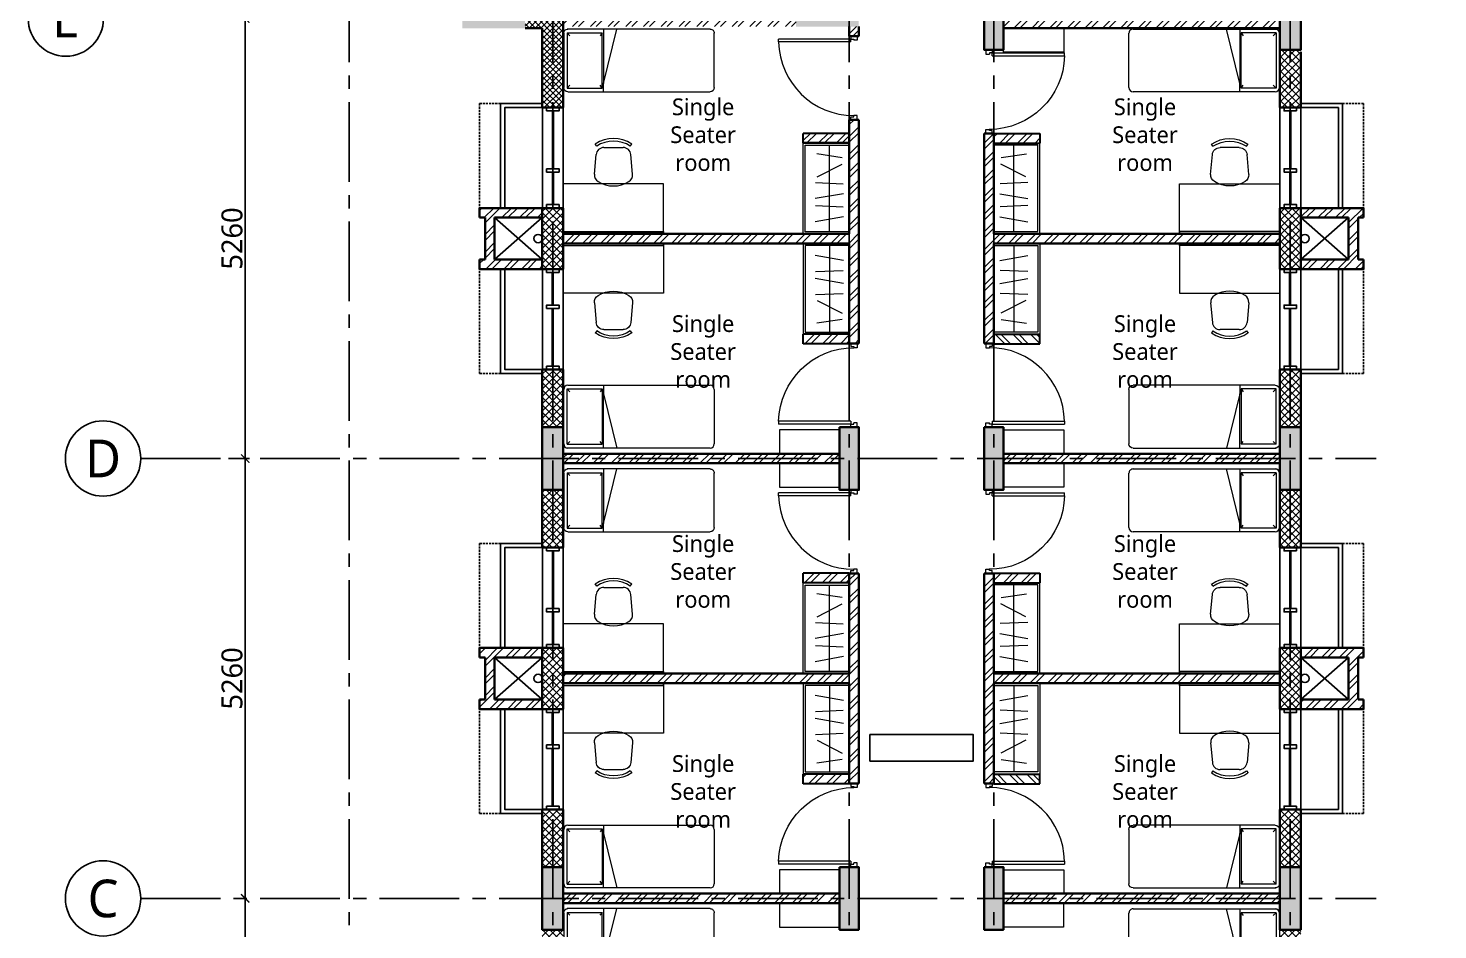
# Model space of a CAD drawing. Header units: millimetres. Extents: x -1107453 to -240403, y -265431 to 143409.
# Drawn here: x -302200 to -285343, y 30795 to 41575 of the extents above; entities that cross this region are included whole.
import ezdxf
from ezdxf.enums import TextEntityAlignment as Align

# ---------------------------------------------------------------- set-up
doc = ezdxf.new("R2010")
doc.units = ezdxf.units.MM
doc.header["$MEASUREMENT"] = 0
doc.linetypes.add('CENTER2', pattern=[28.575, 19.05, -3.175, 3.175, -3.175])
doc.linetypes.add('HIDDEN', pattern=[0.375, 0.25, -0.125])
for name, color, linetype in [('A-Anno-Dims', 7, 'Continuous'), ('A-Anno-Grid Lines', 154, 'Continuous'), ('A-Wall Patt', 8, 'Continuous'), ('A-Window', 4, 'Continuous'), ('Anno_Labels', 7, 'Continuous'), ('S-Conc Patt', 9, 'Continuous')]:
    doc.layers.add(name, color=color, linetype=linetype)
for name, color, linetype, lineweight in [('A-Detail Lines', 8, 'Continuous', 25), ('A-Door', 4, 'Continuous', 9), ('A-Wall Sec', 1, 'Continuous', 30), ('column hatch', 12, 'Continuous', 5), ('S-Concrete', 40, 'Continuous', 30), ('S-Reflected Beam', 60, 'Continuous', 25), ('text', 7, 'Continuous', 9), ('Wall HATCH', 8, 'Continuous', 15)]:
    doc.layers.add(name, color=color, linetype=linetype, lineweight=lineweight)
doc.layers.add('frntr', color=32, linetype='Continuous', lineweight=15, true_color=0xbd5e00)
doc.layers.add('I-Furniture', color=7, linetype='Continuous', lineweight=15, true_color=0xc76300)
doc.layers.get('S-Reflected Beam').off()
doc.styles.get("Standard").update_dxf_attribs({"font": 'trebuc.ttf'})
doc.dimstyles.new('IIITD_WD_L @ 100', dxfattribs={"dimscale": 100, "dimtxt": 2.5, "dimasz": 1, "dimexe": 0.5, "dimexo": 0.25, "dimgap": 0.3, "dimtad": 1, "dimdec": 0, "dimrnd": 1, "dimzin": 0, "dimdsep": 46, "dimtxsty": 'Standard', "dimblk": 'ARCHTICK', "dimcen": 0.2, "dimdle": 1, "dimclrd": 8, "dimclre": 8, "dimadec": 0, "dimazin": 0, "dimtfac": 1, "dimtdec": 0, "dimtofl": 0, "dimtmove": 0, "dimatfit": 0, "dimfxl": 2, "dimfxlon": 1, "dimtolj": 1, "dimtzin": 0, "dimlwd": -1, "dimlwe": -1, "dimarcsym": 0})
pattern_1 = [(45, (-807589.64, 155953.76), (-106.066017, 106.066017), []), (45, (-807518.93, 155953.76), (-106.066017, 106.066017), [])]

# ---------------------------------------------------------------- blocks, each defined once
blk = doc.blocks.new('Cols Hostel')
at = {"layer": 'S-Conc Patt'}
h = blk.add_hatch(color=256, dxfattribs=at)
h.paths.add_polyline_path([(626562, 5668), (626812, 5668), (626812, 5218), (626562, 5218)])
h.paths.add_polyline_path([(626262, 5668), (626512, 5668), (626512, 5218), (626262, 5218)])
h.paths.add_polyline_path([(610501, 6261), (610751, 6261), (610751, 5811), (610501, 5811)])
h.paths.add_polyline_path([(633755, -13559), (633802, -13804), (633351, -13892), (633303, -13647)])
h.paths.add_polyline_path([(608436, -13975), (608436, -14225), (607987, -14225), (607987, -13975)])
h.paths.add_polyline_path([(639101, 2747), (639347, 2795), (639490, 2059), (639245, 2011)])
h.paths.add_polyline_path([(640105, -2416), (640351, -2368), (640494, -3105), (640248, -3152)])
h.paths.add_polyline_path([(631447, -4099), (631693, -4051), (631836, -4788), (631590, -4835)])
h.paths.add_polyline_path([(630444, 1064), (630689, 1112), (630832, 376), (630587, 328)])
h.paths.add_polyline_path([(608186, 6255), (608436, 6255), (608436, 5505), (608186, 5505)])
h.paths.add_polyline_path([(608186, 995), (608436, 995), (608436, 245), (608186, 245)])
h.paths.add_polyline_path([(608186, -4265), (608436, -4265), (608436, -5015), (608186, -5015)])
h.paths.add_polyline_path([(599366, -4265), (599616, -4265), (599616, -5015), (599366, -5015)])
h.paths.add_polyline_path([(599366, 995), (599616, 995), (599616, 245), (599366, 245)])
h.paths.add_polyline_path([(626561, 11103), (626811, 11103), (626811, 10353), (626561, 10353)])
h.paths.add_polyline_path([(626561, 17051), (626811, 17051), (626811, 16301), (626561, 16301)])
h.paths.add_polyline_path([(626561, 13871), (626811, 13871), (626811, 13121), (626561, 13121)])
h.paths.add_polyline_path([(610451, 11170), (610201, 11170), (610201, 10420), (610451, 10420)])
h.paths.add_polyline_path([(610451, 16301), (610201, 16301), (610201, 17051), (610451, 17051)])
h.paths.add_polyline_path([(610451, 13121), (610201, 13121), (610201, 13871), (610451, 13871)])
h.paths.add_polyline_path([(598411, 9225), (598661, 9225), (598661, 8475), (598411, 8475)])
h.paths.add_polyline_path([(603651, 16801), (603651, 17051), (602901, 17051), (602901, 16801)])
h.paths.add_polyline_path([(602901, 14630), (603151, 14630), (603151, 13880), (602901, 13880)])
h.paths.add_polyline_path([(596931, 9225), (597181, 9225), (597181, 8475), (596931, 8475)])
h.paths.add_polyline_path([(596931, 11170), (597181, 11170), (597181, 10420), (596931, 10420)])
h.paths.add_polyline_path([(602901, 11170), (603151, 11170), (603151, 10420), (602901, 10420)])
h.paths.add_polyline_path([(608436, 11170), (608186, 11170), (608186, 10420), (608436, 10420)])
h.paths.add_polyline_path([(604651, 11170), (604881, 11170), (604881, 10420), (604651, 10420)])
h.paths.add_polyline_path([(639550, 13200), (639796, 13248), (639939, 12512), (639694, 12464)])
h.paths.add_polyline_path([(634799, 10295), (634847, 10050), (634109, 9906), (634061, 10152)])
h.paths.add_polyline_path([(637666, -8396), (637892, -8352), (637980, -8804), (637754, -8848)])
h.paths.add_polyline_path([(636133, -13080), (636180, -13325), (635591, -13440), (635544, -13194)])
h.paths.add_polyline_path([(603151, 9225), (603151, 8995), (602401, 8995), (602401, 9225)])
h.paths.add_polyline_path([(642512, -9792), (642556, -10018), (642110, -10105), (642066, -9879)])
h.paths.add_polyline_path([(638556, -10561), (638600, -10787), (638148, -10875), (638104, -10649)])
h.paths.add_polyline_path([(642096, -7653), (642140, -7878), (641688, -7966), (641644, -7740)])
h.paths.add_polyline_path([(640153, -10027), (640379, -9983), (640465, -10425), (640239, -10468)])
h.paths.add_polyline_path([(640118, -8037), (640162, -8263), (639710, -8351), (639666, -8125)])
h.paths.add_polyline_path([(603151, -11965), (603151, -12195), (602701, -12195), (602701, -11965)])
h.paths.add_polyline_path([(603151, -10130), (602921, -10130), (602921, -9670), (603151, -9670)])
h.paths.add_polyline_path([(599111, -11965), (599111, -12195), (598661, -12195), (598661, -11965)])
h.paths.add_polyline_path([(599112, -9785), (599112, -10015), (598661, -10015), (598661, -9785)])
h.paths.add_polyline_path([(600791, -11735), (601021, -11735), (601021, -12195), (600791, -12195)])
h.paths.add_polyline_path([(601136, -9785), (601136, -10015), (600676, -10015), (600676, -9785)])
h.paths.add_polyline_path([(634937, -3421), (635163, -3377), (635306, -4113), (635080, -4157)])
h.paths.add_polyline_path([(635631, 2073), (635857, 2117), (636000, 1380), (635775, 1336)])
h.paths.add_polyline_path([(634717, 6775), (634674, 7001), (635410, 7144), (635454, 6918)])
h.paths.add_polyline_path([(631992, 11731), (632217, 11775), (632361, 11038), (632135, 10995)])
h.paths.add_polyline_path([(604651, 6255), (604881, 6255), (604881, 5505), (604651, 5505)])
h.paths.add_polyline_path([(639083, -12506), (639131, -12752), (638541, -12866), (638493, -12621)])
h.paths.add_polyline_path([(603152, -13975), (603152, -14225), (602552, -14225), (602552, -13975)])
h.paths.add_polyline_path([(638469, 11008), (638714, 11056), (638857, 10320), (638611, 10272)])
h.paths.add_polyline_path([(606268, -9785), (606268, -10035), (605668, -10035), (605668, -9785)])
h.paths.add_polyline_path([(599161, 5765), (599161, 6015), (598411, 6015), (598411, 5765)])
h.paths.add_polyline_path([(642896, -11765), (642944, -12011), (642503, -12096), (642455, -11851)])
h.paths.add_polyline_path([(606267, -13975), (606267, -14225), (605667, -14225), (605667, -13975)])
h.paths.add_polyline_path([(599113, -13975), (599113, -14225), (598662, -14225), (598662, -13975)])
h.paths.add_polyline_path([(626262, 11911), (626512, 11911), (626512, 11161), (626262, 11161)])
h.paths.add_polyline_path([(626261, 17051), (626511, 17051), (626511, 16301), (626261, 16301)])
h.paths.add_polyline_path([(610751, 16301), (610501, 16301), (610501, 17051), (610751, 17051)])
h.paths.add_polyline_path([(610501, 8731), (610751, 8731), (610751, 7981), (610501, 7981)])
h.paths.add_polyline_path([(626511, 7981), (626261, 7981), (626261, 8731), (626511, 8731)])
h.paths.add_polyline_path([(621251, 11236), (621021, 11236), (621021, 11836), (621251, 11836)])
h.paths.add_polyline_path([(610501, 11911), (610751, 11911), (610751, 11161), (610501, 11161)])
h.paths.add_polyline_path([(615991, 11236), (615761, 11236), (615761, 11836), (615991, 11836)])
h.paths.add_polyline_path([(635329, -8947), (635377, -9193), (634788, -9307), (634740, -9062)])
h.paths.add_polyline_path([(633933, 1743), (634159, 1786), (634302, 1050), (634076, 1006)])
h.paths.add_polyline_path([(604651, 995), (604881, 995), (604881, 245), (604651, 245)])
h.paths.add_polyline_path([(604651, -4265), (604881, -4265), (604881, -5015), (604651, -5015)])
h.paths.add_polyline_path([(626261, 13871), (626511, 13871), (626511, 13121), (626261, 13121)])
h.paths.add_polyline_path([(621021, 13796), (621251, 13796), (621251, 13196), (621021, 13196)])
h.paths.add_polyline_path([(615761, 13796), (615991, 13796), (615991, 13196), (615761, 13196)])
h.paths.add_polyline_path([(610751, 13121), (610501, 13121), (610501, 13871), (610751, 13871)])
h.paths.add_polyline_path([(633692, 12061), (633938, 12109), (634081, 11373), (633835, 11325)])
h.paths.add_polyline_path([(628502, 11052), (628747, 11100), (628891, 10364), (628645, 10316)])
h.paths.add_polyline_path([(596931, 14630), (597181, 14630), (597181, 13880), (596931, 13880)])
h.paths.add_polyline_path([(639922, 11291), (640167, 11338), (640310, 10602), (640064, 10555)])
h.paths.add_polyline_path([(638890, 16600), (639135, 16648), (639278, 15912), (639033, 15864)])
h.paths.add_polyline_path([(633032, 15458), (633277, 15505), (633421, 14769), (633175, 14721)])
h.paths.add_polyline_path([(632948, -9410), (632996, -9656), (632544, -9743), (632497, -9498)])
h.paths.add_polyline_path([(636635, -3091), (636861, -3047), (637004, -3783), (636778, -3827)])
h.paths.add_polyline_path([(639326, 7905), (639374, 7660), (638638, 7516), (638590, 7762)])
h.paths.add_polyline_path([(632930, 6906), (633155, 6950), (633298, 6214), (633073, 6170)])
h.paths.add_polyline_path([(629440, 6228), (629685, 6275), (629828, 5539), (629583, 5491)])
h.paths.add_polyline_path([(620836, 16801), (620836, 17051), (621436, 17051), (621436, 16801)])
h.paths.add_polyline_path([(615576, 16801), (615576, 17051), (616176, 17051), (616176, 16801)])
h.paths.add_polyline_path([(620836, 7981), (620836, 8231), (621436, 8231), (621436, 7981)])
h.paths.add_polyline_path([(615576, 7981), (615576, 8231), (616176, 8231), (616176, 7981)])
h.paths.add_polyline_path([(602401, 5785), (602401, 6015), (603151, 6015), (603151, 5785)])
h.paths.add_polyline_path([(602922, 995), (603152, 995), (603152, 245), (602922, 245)])
h.paths.add_polyline_path([(608436, -9785), (608436, -10035), (607987, -10035), (607987, -9785)])
h.paths.add_polyline_path([(602921, -4265), (603151, -4265), (603151, -5015), (602921, -5015)])
h.paths.add_polyline_path([(632225, 16801), (632225, 17051), (632975, 17051), (632975, 16801)])
at = {"layer": 'S-Concrete', "lineweight": 35}
for points in [[(604651, 6255), (604881, 6255), (604881, 5505), (604651, 5505), (604651, 6255)], [(602922, 995), (603152, 995), (603152, 245), (602922, 245), (602922, 995)], [(604651, 995), (604881, 995), (604881, 245), (604651, 245), (604651, 995)], [(602921, -4265), (603151, -4265), (603151, -5015), (602921, -5015), (602921, -4265)], [(604651, -4265), (604881, -4265), (604881, -5015), (604651, -5015), (604651, -4265)]]:
    blk.add_lwpolyline(points, dxfattribs=at)
for points in [[(608186, 6255), (608436, 6255), (608436, 5505), (608186, 5505)], [(599366, 995), (599616, 995), (599616, 245), (599366, 245)], [(608186, 995), (608436, 995), (608436, 245), (608186, 245)], [(599366, -4265), (599616, -4265), (599616, -5015), (599366, -5015)], [(608186, -4265), (608436, -4265), (608436, -5015), (608186, -5015)]]:
    blk.add_lwpolyline(points, close=True, dxfattribs=at)
blk = doc.blocks.new('ABL_Door_S - 1000 x 2100-11-3 Second Floor Lvl')
at = {"layer": 'A-Door', "color": 5}
for p, q in [((-500, 38), (-450, 38)), ((-500, -38), (-500, 38)), ((-450, 38), (-450, -3)), ((450, 38), (450, -3)), ((500, 38), (450, 38)), ((500, -38), (500, 38)), ((-500, -38), (-465, -38)), ((-465, -3), (-450, -3)), ((-465, -38), (-465, -3)), ((-430, -38), (-465, -38)), ((465, -3), (450, -3)), ((465, -38), (465, -3)), ((500, -38), (465, -38))]:
    blk.add_line(p, q, dxfattribs=at)
at = {"layer": 'A-Door', "color": 5, "lineweight": 18}
for p, q in [((-465, -38), (-465, -903)), ((-430, -38), (-430, -903)), ((-430, -903), (-465, -903))]:
    blk.add_line(p, q, dxfattribs=at)
at = {"layer": 'A-Door'}
blk.add_arc((-450, -2), 900, 271.2981, 359.9894, dxfattribs=at)
blk = doc.blocks.new('W 1200')
at = {"layer": 'A-Window', "linetype": 'HIDDEN', "ltscale": 100}
for p, q in [((552588, 7900), (552588, 9150)), ((552838, 7900), (552588, 7900))]:
    blk.add_line(p, q, dxfattribs=at)
at = {"layer": 'A-Window', "color": 2, "lineweight": 40}
for p, q in [((553463, 8720), (553463, 9110)), ((553463, 7990), (553463, 8680))]:
    blk.add_line(p, q, dxfattribs=at)
at = {"layer": 'A-Window', "color": 5}
for points in [[(553338, 7900), (552838, 7900), (552838, 9150)], [(553338, 7950), (552888, 7950), (552888, 9150)]]:
    blk.add_lwpolyline(points, dxfattribs=at)
at = {"layer": 'A-Window'}
for points in [[(553338, 7950), (553338, 9150)], [(553588, 7950), (553588, 9150)], [(553388, 8680), (553388, 8720), (553538, 8720), (553538, 8680), (553388, 8680)]]:
    blk.add_lwpolyline(points, dxfattribs=at)
for points in [[(553388, 9150), (553538, 9150), (553538, 9110), (553388, 9110)], [(553388, 7990), (553538, 7990), (553538, 7950), (553388, 7950)]]:
    blk.add_lwpolyline(points, close=True, dxfattribs=at)
blk = doc.blocks.new('A$C4AD23F1D')
at = {"layer": 'I-Furniture', "true_color": 0xff4dff}
blk.add_hatch(color=211, dxfattribs=at).paths.add_polyline_path([(0, 25), (0, 0), (1200, 0), (1200, 25)])
at = {"layer": 'frntr', "color": 203, "true_color": 0xb63cc3}
blk.add_lwpolyline([(0, 0), (1200, 0), (1200, 25), (0, 25)], close=True, dxfattribs=at)
blk = doc.blocks.new('A$C0E3E786B')
at = {"layer": 'I-Furniture', "ltscale": 0.1}
for p, q in [((-1955, 216), (-1955, 866)), ((-1915, 872), (-1881, 837)), ((-1915, 872), (-1495, 872)), ((-1915, 211), (-1915, 872)), ((-1905, 916), (-205, 916)), ((-1495, 872), (-1521, 837)), ((-1495, 872), (-1495, 211)), ((-1481, 916), (-1481, 816)), ((-155, 866), (-155, 216)), ((-1481, 166), (-1481, 816)), ((-1481, 816), (-1320, 166)), ((-1915, 211), (-1881, 246)), ((-1915, 211), (-1495, 211)), ((-1495, 211), (-1521, 246)), ((-1915, 166), (-1915, 167)), ((-205, 166), (-1915, 166))]:
    blk.add_line(p, q, dxfattribs=at)
for centre, start, end in [((-1905, 866), 90, 180), ((-205, 866), 0, 90), ((-1905, 216), 180, 270), ((-205, 216), 270, 0)]:
    blk.add_arc(centre, 50, start, end, dxfattribs=at)
blk = doc.blocks.new('A$C30AF02BA')
at = {"layer": 'I-Furniture', "color": 9, "ltscale": 0.1, "true_color": 0xbababa}
for p, q in [((-224, 28), (-224, 1063)), ((-73, 913), (-374, 958)), ((-369, 684), (-70, 837)), ((-390, 615), (-60, 601)), ((-55, 482), (-393, 423)), ((-390, 340), (-60, 326)), ((-55, 207), (-393, 147))]:
    blk.add_line(p, q, dxfattribs=at)
at = {"layer": 'I-Furniture', "ltscale": 0.1}
blk.add_lwpolyline([(-537, 3), (-537, 1088), (13, 1088), (13, 3)], close=True, dxfattribs=at)
blk.add_lwpolyline([(13, 28), (-512, 28), (-512, 1063), (13, 1063)], dxfattribs=at)
blk = doc.blocks.new('chair1')
at = {"layer": 'I-Furniture'}
for p, q in [((-320, 228), (-84, 207)), ((16, 201), (42, 219)), ((1, 115), (1, -115)), ((-320, -228), (-84, -207)), ((16, -201), (42, -219))]:
    blk.add_line(p, q, dxfattribs=at)
for centre, radius, start, end in [((-108, 0), 351, 148.407, 211.593), ((-328, 135), 92.9, 85.0303, 148.407), ((-92, 115), 92.9, 0, 85.0303), ((-278, 0), 356, 325.6197, 34.3803), ((-278, 0), 387, 325.6197, 34.3803), ((-92, -115), 92.9, 274.9697, 0), ((-328, -135), 92.9, 211.593, 274.9697)]:
    blk.add_arc(centre, radius, start, end, dxfattribs=at)
blk = doc.blocks.new('RRRR')
at = {"layer": 'Wall HATCH'}
h = blk.add_hatch(dxfattribs=at)
h.set_pattern_fill('ANSI32', color=256, scale=400, angle=360, style=0)
h.paths.add_polyline_path([(-87944, 22553), (-88494, 22553), (-88494, 22668), (-87944, 22668)])
at = {"layer": 'A-Wall Sec'}
for p, q in [((-87944, 22668), (-88494, 22668)), ((-88494, 22553), (-88494, 22668)), ((-87944, 22553), (-88494, 22553))]:
    blk.add_line(p, q, dxfattribs=at)
at = {"layer": 'I-Furniture', "ltscale": 0.1}
blk.add_lwpolyline([(-91364, 23756), (-90164, 23756), (-90164, 23156), (-91364, 23156)], close=True, dxfattribs=at)
at = {"layer": 'I-Furniture', "xscale": -1, "rotation": 180}
blk.add_blockref('A$C30AF02BA', (-87958, 23756), dxfattribs=at)
at = {"layer": 'I-Furniture', "ltscale": 0.1, "xscale": -1, "rotation": 90}
blk.add_blockref('chair1', (-90764, 22723), dxfattribs=at)
at = {"layer": 'I-Furniture'}
blk.add_blockref('A$C0E3E786B', (-89404, 21140), dxfattribs=at)
blk = doc.blocks.new('sss')
at = {"layer": 'Wall HATCH'}
h = blk.add_hatch(dxfattribs=at)
h.set_pattern_fill('ANSI32', color=256, scale=400, angle=360, style=0)
h.set_pattern_definition([(45, (12972.95, 6724.33), (-106.06602, 106.06602), []), (45, (13043.66, 6724.33), (-106.06602, 106.06602), [])])
h.paths.add_polyline_path([(-74971, 29278), (-75521, 29278), (-75521, 29393), (-74971, 29393)])
at = {"layer": 'A-Wall Sec'}
for p, q in [((-74971, 29393), (-75521, 29393)), ((-75521, 29278), (-75521, 29393)), ((-74971, 29278), (-75521, 29278))]:
    blk.add_line(p, q, dxfattribs=at)
at = {"layer": 'frntr', "color": 203, "true_color": 0xb63cc3}
blk.add_lwpolyline([(-78391, 28190), (-77191, 28190), (-77191, 28215), (-78391, 28215)], close=True, dxfattribs=at)
at = {"layer": 'I-Furniture', "ltscale": 0.1}
blk.add_lwpolyline([(-78391, 28190), (-77191, 28190), (-77191, 28790), (-78391, 28790)], close=True, dxfattribs=at)
at = {"layer": 'I-Furniture', "extrusion": (0, 0, -1), "zscale": -1, "rotation": 180}
blk.add_blockref('A$C0E3E786B', (76431, 30806), dxfattribs=at)
at = {"layer": 'I-Furniture', "ltscale": 0.1, "rotation": 90}
blk.add_blockref('chair1', (-77791, 29223), dxfattribs=at)
at = {"layer": 'I-Furniture'}
blk.add_blockref('A$C30AF02BA', (-74985, 28189), dxfattribs=at)
at = {"layer": 'I-Furniture', "color": 32, "true_color": 0xd67c2e, "xscale": -1, "rotation": 180}
blk.add_blockref('A$C4AD23F1D', (-78391, 28215), dxfattribs=at)
blk = doc.blocks.new('Grid Head')
blk.add_circle((0, 0), 3)
at = {"layer": 'Anno_Labels'}
blk.add_attdef('GRID_NAME', text='', height=3, dxfattribs=at).set_placement((0, 0), align=Align.MIDDLE_CENTER)
blk = doc.blocks.new('_ArchTick')
at = {"color": 0, "linetype": 'ByBlock', "const_width": 0.15}
blk.add_lwpolyline([(-0.5, -0.5), (0.5, 0.5)], dxfattribs=at)
blk = doc.blocks.new('*D1097')
at = {"layer": 'A-Anno-Dims', "color": 8, "transparency": 16777216}
for p, q in [((507968, -6933), (507968, -1473)), ((507968, -1573), (507918, -1573)), ((507968, -6833), (508018, -6833))]:
    blk.add_line(p, q, dxfattribs=at)
at = {"layer": 'A-Anno-Dims', "color": 8, "transparency": 16777216, "xscale": 100, "yscale": 100, "zscale": 100}
for p, rotation in [((507968, -1573), 90), ((507968, -6833), 270)]:
    blk.add_blockref('_ArchTick', p, dxfattribs=dict(at, rotation=rotation))
at = {"layer": 'A-Anno-Dims', "color": 0, "transparency": 16777216, "insert": (507811, -4203), "char_height": 250, "attachment_point": 5, "rotation": 90}
blk.add_mtext('\\A1;5260', dxfattribs=at)
blk = doc.blocks.new('_Open90')
at = {"color": 0, "linetype": 'ByBlock', "lineweight": -2}
for p, q in [((0, 0), (-1, 0)), ((-0.5, 0.5), (0, 0)), ((0, 0), (-0.5, -0.5))]:
    blk.add_line(p, q, dxfattribs=at)
blk = doc.blocks.new('*D1115')
at = {"layer": 'A-Anno-Dims', "color": 8, "transparency": 16777216}
for p, q in [((507968, -1673), (507968, 3787)), ((507768, 3687), (508018, 3687)), ((507968, -1573), (507918, -1573))]:
    blk.add_line(p, q, dxfattribs=at)
at = {"layer": 'A-Anno-Dims', "color": 8, "transparency": 16777216, "xscale": 100, "yscale": 100, "zscale": 100}
for p, rotation in [((507968, 3687), 90), ((507968, -1573), 270)]:
    blk.add_blockref('_ArchTick', p, dxfattribs=dict(at, rotation=rotation))
at = {"layer": 'A-Anno-Dims', "color": 0, "transparency": 16777216, "insert": (507811, 1057), "char_height": 250, "attachment_point": 5, "rotation": 90}
blk.add_mtext('\\A1;5260', dxfattribs=at)
blk = doc.blocks.new('*D1098')
at = {"layer": 'A-Anno-Dims', "color": 8, "transparency": 16777216}
for p, q in [((507768, 8947), (508018, 8947)), ((507968, 3587), (507968, 9047)), ((507768, 3687), (508018, 3687))]:
    blk.add_line(p, q, dxfattribs=at)
at = {"layer": 'A-Anno-Dims', "color": 8, "transparency": 16777216, "xscale": 100, "yscale": 100, "zscale": 100}
for p, rotation in [((507968, 8947), 90), ((507968, 3687), 270)]:
    blk.add_blockref('_ArchTick', p, dxfattribs=dict(at, rotation=rotation))
at = {"layer": 'A-Anno-Dims', "color": 0, "transparency": 16777216, "insert": (507811, 6317), "char_height": 250, "attachment_point": 5, "rotation": 90}
blk.add_mtext('\\A1;5260', dxfattribs=at)
blk = doc.blocks.new('Grid Girls Hostel')
at = {"layer": 'A-Anno-Grid Lines', "linetype": 'CENTER2', "ltscale": 50}
for p, q in [((520466, -13007.2), (520466, 25744.1)), ((509211, -13007.2), (509211, 21502.3)), ((515191, -13007.2), (515191, 21502.3)), ((516921, -13007.2), (516921, 13896.8)), ((511646, -13007.2), (511646, 9546.2)), ((506718.2, 3686.8), (521493.2, 3686.8)), ((506718.2, -1573.2), (521493.2, -1573.2))]:
    blk.add_line(p, q, dxfattribs=at)
at = {"layer": 'A-Anno-Dims'}
ref = blk.add_blockref('Grid Head', (505822.7, 8946.8), dxfattribs=dict(at, xscale=150, yscale=150, zscale=150))
ref.add_attrib('GRID_NAME', 'E', dxfattribs={"layer": '0', "height": 450}).set_placement((505822.7, 8946.8), align=Align.MIDDLE_CENTER)
ref = blk.add_blockref('Grid Head', (506268.2, 3686.8), dxfattribs=dict(at, xscale=150, yscale=150, zscale=150))
ref.add_attrib('GRID_NAME', 'D', dxfattribs={"layer": '0', "height": 450}).set_placement((506268.2, 3686.8), align=Align.MIDDLE_CENTER)
ref = blk.add_blockref('Grid Head', (506268.2, -1573.2), dxfattribs=dict(at, xscale=150, yscale=150, zscale=150))
ref.add_attrib('GRID_NAME', 'C', dxfattribs={"layer": '0', "height": 450}).set_placement((506268.2, -1573.2), align=Align.MIDDLE_CENTER)
for base, p1, p2, override, picture, middle in [((507968.2, 8946.8), (507218.2, 3686.8), (507218.2, 8946.8), {"dimtmove": 1, "dimldrblk": 'Open90', "dimarcsym": 1}, '*D1098', (507810.6, 6316.8)), ((507968.2, 3686.8), (507968.2, -1573.2), (506718.2, 3686.8), {"dimtmove": 1, "dimldrblk": 'Open90', "dimarcsym": 1}, '*D1115', (507810.6, 1056.8)), ((507968.2, -1573.2), (507968.2, -6833.2), (507968.2, -1573.2), {"dimldrblk": 'Open90', "dimarcsym": 1}, '*D1097', (507810.6, -4203.2))]:
    dim = blk.add_linear_dim(base=base, p1=p1, p2=p2, angle=90, dimstyle='IIITD_WD_L @ 100', override=override, dxfattribs=at)
    dim.commit()
    dim.dimension.update_dxf_attribs({"geometry": picture, "text_midpoint": middle})

msp = doc.modelspace()

# ---------------------------------------------------------------- hatches: boundary and pattern name
at = {"layer": 'A-Wall Patt'}
h = msp.add_hatch(dxfattribs=at)
h.set_pattern_fill('ANSI37', color=256, scale=400, style=0)
h.paths.add_polyline_path([(-295801.5, 41825.2), (-296256.5, 41825.2), (-296256.5, 41575.2), (-296052.2, 41575.2), (-296052.2, 40675.2), (-296051.5, 40675.2), (-296051.5, 40625.2), (-295801.5, 40625.2)])
h = msp.add_hatch(dxfattribs=at)
h.set_pattern_fill('ANSI32', color=256, scale=400, angle=360, style=0)
h.set_pattern_definition([(45, (-292343.96, 41546.37), (-106.066, 106.066), []), (45, (-292273.25, 41546.37), (-106.066, 106.066), [])])
h.paths.add_polyline_path([(-292266.5, 41595.2), (-292381.5, 41595.2), (-292381.5, 41480.2), (-292266.5, 41480.2)])
h.paths.add_polyline_path([(-296051.5, 41575.2), (-296052.2, 41575.2), (-296052.2, 41465.2), (-296051.5, 41465.2)])
h.paths.add_polyline_path([(-293016.5, 41595.2), (-293016.5, 41825.2), (-295801.5, 41825.2), (-295801.5, 41595.2)])
h.paths.add_polyline_path([(-292981.8, 41825.2), (-292866.8, 41825.2), (-292866.8, 41940.2), (-292981.8, 41940.2)])
h = msp.add_hatch(dxfattribs=at)
h.set_pattern_fill('ANSI32', color=256, scale=400, angle=360, style=0)
h.paths.add_polyline_path([(-287231.5, 41690.2), (-290536.5, 41690.2), (-290536.5, 41575.2), (-287231.5, 41575.2)])
h = msp.add_hatch(dxfattribs=at)
h.set_pattern_fill('ANSI37', color=256, scale=500, style=0)
h.set_pattern_definition([(45, (-0.704, 0), (-44.194174, 44.194174), []), (135, (-0.704, 0), (-44.194174, -44.194174), [])])
h.paths.add_polyline_path([(-287441.5, 26025.2), (-289150.8, 26025.2), (-289150.8, 25775.2), (-287441.5, 25775.2)])
h.paths.add_polyline_path([(-289750.8, 26025.2), (-290917.2, 26025.2), (-290917.2, 25775.2), (-289750.8, 25775.2)])
h.paths.add_polyline_path([(-286981.5, 41315.2), (-287231.5, 41315.2), (-287231.5, 40625.2), (-286981.5, 40625.2)])
h.paths.add_polyline_path([(-286981.5, 39060.2, -0.0001309), (-286981.5, 39060.2), (-286981.5, 39425.2), (-287231.5, 39425.2), (-287231.5, 38695.2), (-286981.5, 38695.2)])
h.paths.add_polyline_path([(-286981.5, 37495.2), (-287231.5, 37495.2), (-287231.5, 36805.2), (-286981.5, 36805.2)])
h.paths.add_polyline_path([(-286981.5, 36055.2), (-287231.5, 36055.2), (-287231.5, 35365.2), (-286981.5, 35365.2)])
h.paths.add_polyline_path([(-286981.5, 33800.2, -0.0000921), (-286981.5, 33800.2), (-286981.5, 34165.2), (-287231.5, 34165.2), (-287231.5, 33435.2), (-286981.5, 33435.2)])
h.paths.add_polyline_path([(-286981.5, 32235.2), (-287231.5, 32235.2), (-287231.5, 31545.2), (-286981.5, 31545.2)])
h.paths.add_polyline_path([(-286981.5, 30795.2), (-287231.5, 30795.2), (-287231.5, 30105.2), (-286981.5, 30105.2)])
h.paths.add_polyline_path([(-286981.5, 28540.2, -0.0000982), (-286981.5, 28540.2), (-286981.5, 28905.2), (-287031.5, 28905.2), (-287031.5, 28905.2), (-287181.5, 28905.2), (-287181.5, 28905.2), (-287231.5, 28905.2), (-287231.5, 28905.2), (-287231.5, 28175.2), (-287181.5, 28175.2), (-287181.5, 28175.2), (-287031.5, 28175.2), (-287031.5, 28175.2), (-286981.5, 28175.2), (-286981.5, 28175.2)])
h.paths.add_polyline_path([(-286981.5, 26975.2), (-287231.5, 26975.2), (-287231.5, 26025.2), (-286981.5, 26025.2)])
h = msp.add_hatch(dxfattribs=at)
h.set_pattern_fill('ANSI32', color=256, scale=400, angle=360, style=0)
h.set_pattern_definition(pattern_1)
h.paths.add_polyline_path([(-296051.5, 38810.2), (-296621.5, 38810.2), (-296621.5, 39310.2), (-296051.5, 39310.2)])
h.paths.add_polyline_path([(-296051.5, 38695.2), (-296051.5, 39425.2), (-296801.5, 39425.2), (-296801.5, 39310.2), (-296736.5, 39310.2), (-296736.5, 38810.2), (-296801.5, 38810.2), (-296801.5, 38695.2)])
h.paths.add_polyline_path([(-292380.8, 37805.2), (-292265.8, 37805.2), (-292266.5, 40480.2), (-292381.5, 40480.2), (-292380.8, 39117.7), (-295801.5, 39117.7), (-295801.5, 39002.7), (-292380.8, 39002.7)])
h = msp.add_hatch(dxfattribs=at)
h.set_pattern_fill('ANSI32', color=256, scale=400, style=0)
h.set_pattern_definition([(45, (-807589.64, 155953.76), (-106.066017, 106.066017), []), (45, (-807518.93, 155953.76), (-106.066017, 106.066017), [])])
h.paths.add_polyline_path([(-286410.8, 38810.2), (-286980.8, 38810.2), (-286980.8, 39310.2), (-286410.8, 39310.2)])
h.paths.add_polyline_path([(-286980.8, 39425.2), (-286980.8, 38695.2), (-286230.8, 38695.2), (-286230.8, 38810.2), (-286295.8, 38810.2), (-286295.8, 39310.2), (-286230.8, 39310.2), (-286230.8, 39425.2)])
h.paths.add_polyline_path([(-290651.4, 40315.2), (-290766.4, 40315.2), (-290765.8, 37805.2), (-290650.8, 37805.2), (-290650.8, 39002.7), (-287230.8, 39002.7), (-287230.8, 39117.7), (-290650.8, 39117.7)])
h = msp.add_hatch(dxfattribs=at)
h.set_pattern_fill('ANSI37', color=256, scale=500, style=0)
h.paths.add_polyline_path([(-295801.5, 26975.2), (-296051.5, 26975.2), (-296051.5, 26025.2), (-295801.5, 26025.2)])
h.paths.add_polyline_path([(-295801.5, 28905.2), (-296051.5, 28905.2), (-296051.5, 28175.2), (-295801.5, 28175.2)])
h.paths.add_polyline_path([(-295801.5, 30795.2), (-296051.5, 30795.2), (-296051.5, 30105.2), (-295801.5, 30105.2)])
h.paths.add_polyline_path([(-295801.5, 32235.2), (-296051.5, 32235.2), (-296051.5, 31545.2), (-295801.5, 31545.2)])
h.paths.add_polyline_path([(-296051.5, 33435.2), (-295801.5, 33435.2), (-295801.5, 34165.2), (-296051.5, 34165.2)])
h.paths.add_polyline_path([(-295801.5, 36055.2), (-296051.5, 36055.2), (-296051.5, 35365.2), (-295801.5, 35365.2)])
h.paths.add_polyline_path([(-296051.5, 36805.2), (-295801.5, 36805.2), (-295801.5, 37495.2), (-296051.5, 37495.2)])
h.paths.add_polyline_path([(-295801.5, 39425.2), (-296051.5, 39425.2), (-296051.5, 38695.2), (-295801.5, 38695.2)])
h = msp.add_hatch(dxfattribs=at)
h.set_pattern_fill('ANSI32', color=256, scale=400, angle=360, style=0)
h.set_pattern_definition(pattern_1)
h.paths.add_polyline_path([(-292495.8, 36487.7), (-295801.5, 36487.7), (-295801.5, 36372.7), (-292495.8, 36372.7)])
h = msp.add_hatch(dxfattribs=at)
h.set_pattern_fill('ANSI32', color=256, scale=400, angle=360, style=0)
h.set_pattern_definition(pattern_1)
h.paths.add_polyline_path([(-287230.8, 36487.7), (-290536.5, 36487.7), (-290536.5, 36372.7), (-287230.8, 36372.7)])
h = msp.add_hatch(dxfattribs=at)
h.set_pattern_fill('ANSI32', color=256, scale=400, angle=360, style=0)
h.set_pattern_definition(pattern_1)
h.paths.add_polyline_path([(-296051.5, 33550.2), (-296621.5, 33550.2), (-296621.5, 34050.2), (-296051.5, 34050.2)], flags=16)
h.paths.add_polyline_path([(-296051.5, 33435.2), (-296051.5, 34165.2), (-296801.5, 34165.2), (-296801.5, 34050.2), (-296736.5, 34050.2), (-296736.5, 33550.2), (-296801.5, 33550.2), (-296801.5, 33435.2)])
h.paths.add_polyline_path([(-292380.8, 32545.2), (-292265.8, 32545.2), (-292265.8, 35055.2), (-292380.8, 35055.2), (-292380.8, 33857.7), (-295801.5, 33857.7), (-295801.5, 33742.7), (-292380.8, 33742.7)])
h = msp.add_hatch(dxfattribs=at)
h.set_pattern_fill('ANSI32', color=256, scale=400, angle=360, style=0)
h.set_pattern_definition(pattern_1)
h.paths.add_polyline_path([(-286410.8, 33550.2), (-286980.8, 33550.2), (-286980.8, 34050.2), (-286410.8, 34050.2)])
h.paths.add_polyline_path([(-286980.8, 34165.2), (-286980.8, 33435.2), (-286230.8, 33435.2), (-286230.8, 33550.2), (-286295.8, 33550.2), (-286295.8, 34050.2), (-286230.8, 34050.2), (-286230.8, 34165.2), (-286480.8, 34165.2)])
h.paths.add_polyline_path([(-290765.8, 32545.2), (-290650.8, 32545.2), (-290650.8, 33742.7), (-287230.8, 33742.7), (-287230.8, 33857.7), (-290650.8, 33857.7), (-290650.8, 35055.2), (-290765.8, 35055.2)])
h = msp.add_hatch(dxfattribs=at)
h.set_pattern_fill('ANSI32', color=256, scale=400, angle=360, style=0)
h.set_pattern_definition(pattern_1)
h.paths.add_polyline_path([(-292496.5, 31227.7), (-295801.5, 31227.7), (-295801.5, 31112.7), (-292496.5, 31112.7)])
h = msp.add_hatch(dxfattribs=at)
h.set_pattern_fill('ANSI32', color=256, scale=400, angle=360, style=0)
h.set_pattern_definition(pattern_1)
h.paths.add_polyline_path([(-287230.8, 31227.7), (-290536.5, 31227.7), (-290536.5, 31112.7), (-287230.8, 31112.7)])

# ---------------------------------------------------------------- linework, layer by layer
at = {"layer": 'A-Detail Lines', "ltscale": 15}
for p, q in [((-296621.5, 39310.2), (-296051.5, 38810.2)), ((-296621.5, 38810.2), (-296051.5, 39310.2)), ((-286981.5, 39310.2), (-286411.5, 38810.2)), ((-286981.5, 38810.2), (-286411.5, 39310.2)), ((-296621.5, 34050.2), (-296051.5, 33550.2)), ((-296621.5, 33550.2), (-296051.5, 34050.2)), ((-286981.5, 34050.2), (-286411.5, 33550.2)), ((-286981.5, 33550.2), (-286411.5, 34050.2))]:
    msp.add_line(p, q, dxfattribs=at)
at = {"layer": 'A-Detail Lines'}
msp.add_lwpolyline([(-292132.9, 33129.6), (-290898.6, 33129.6), (-290898.6, 32812.5), (-292132.9, 32812.5)], close=True, dxfattribs=at)
for centre in [(-296101.5, 39060.2), (-286931.5, 39060.2), (-296101.5, 33800.2), (-286931.5, 33800.2)]:
    msp.add_circle(centre, 50, dxfattribs=at)
at = {"layer": 'A-Wall Sec', "lineweight": 35}
for p, q in [((-295801.5, 40625.2), (-295801.5, 41825.2)), ((-296052.2, 41575.2), (-296256.5, 41575.2)), ((-296052.2, 41575.2), (-296052.2, 40625.2)), ((-295802.2, 40625.2), (-295802.2, 41575.2)), ((-290536.5, 41575.2), (-287231.5, 41575.2)), ((-296051.5, 41465.2), (-296051.5, 40625.2)), ((-287231.5, 41315.2), (-287231.5, 40625.2)), ((-286981.5, 40625.2), (-286981.5, 41293.6)), ((-296051.5, 40625.2), (-295801.5, 40625.2)), ((-292380.8, 39117.7), (-292381.5, 40480.2)), ((-292266.5, 40480.2), (-292381.5, 40480.2)), ((-292265.8, 37805.2), (-292266.5, 40480.2)), ((-287231.5, 40625.2), (-286981.5, 40625.2)), ((-290766.5, 40315.2), (-290765.8, 37805.2)), ((-290766.5, 40315.2), (-290651.5, 40315.2)), ((-290651.5, 40315.2), (-290650.8, 39117.7)), ((-295801.5, 39425.2), (-296801.5, 39425.2)), ((-296801.5, 39425.2), (-296801.5, 39310.2)), ((-296801.5, 39310.2), (-296736.5, 39310.2)), ((-296736.5, 39310.2), (-296736.5, 38810.2)), ((-296621.5, 39310.2), (-296051.5, 39310.2)), ((-296621.5, 38810.2), (-296621.5, 39310.2)), ((-296051.5, 39425.2), (-296051.5, 38695.2)), ((-295801.5, 38695.2), (-295801.5, 39425.2)), ((-287231.5, 39425.2), (-287231.5, 38695.2)), ((-286231.5, 39425.2), (-287231.5, 39425.2)), ((-286981.5, 38695.2), (-286981.5, 39425.2)), ((-286981.5, 39310.2), (-286411.5, 39310.2)), ((-286411.5, 39310.2), (-286411.5, 38810.2)), ((-286296.5, 39310.2), (-286231.5, 39310.2)), ((-286296.5, 38810.2), (-286296.5, 39310.2)), ((-286231.5, 39310.2), (-286231.5, 39425.2)), ((-292380.8, 39117.7), (-295800.8, 39117.7)), ((-287230.8, 39117.7), (-290650.8, 39117.7)), ((-295800.8, 39002.7), (-292380.8, 39002.7)), ((-292380.8, 37805.2), (-292380.8, 39002.7)), ((-290650.8, 39002.7), (-287230.8, 39002.7)), ((-290650.8, 39002.7), (-290650.8, 37805.2)), ((-296736.5, 38810.2), (-296801.5, 38810.2)), ((-296801.5, 38810.2), (-296801.5, 38695.2)), ((-296051.5, 38810.2), (-296621.5, 38810.2)), ((-286411.5, 38810.2), (-286981.5, 38810.2)), ((-286231.5, 38810.2), (-286296.5, 38810.2)), ((-286231.5, 38695.2), (-286231.5, 38810.2)), ((-296801.5, 38695.2), (-295801.5, 38695.2)), ((-287231.5, 38695.2), (-286231.5, 38695.2)), ((-292265.8, 37805.2), (-292380.8, 37805.2)), ((-290765.8, 37805.2), (-290650.8, 37805.2)), ((-296051.5, 37495.2), (-296051.5, 36805.2)), ((-295801.5, 37495.2), (-296051.5, 37495.2)), ((-295801.5, 36805.2), (-295801.5, 37495.2)), ((-287231.5, 37495.2), (-287231.5, 36805.2)), ((-286981.5, 37495.2), (-287231.5, 37495.2)), ((-286981.5, 36805.2), (-286981.5, 37495.2)), ((-292495.8, 36487.7), (-295800.8, 36487.7)), ((-287231.5, 36487.7), (-290536.5, 36487.7)), ((-295800.8, 36372.7), (-292495.8, 36372.7)), ((-290536.5, 36372.7), (-287231.5, 36372.7)), ((-296051.5, 36055.2), (-296051.5, 35365.2)), ((-295801.5, 35365.2), (-295801.5, 36055.2)), ((-287231.5, 36055.2), (-287231.5, 35365.2)), ((-286981.5, 35365.2), (-286981.5, 36055.2)), ((-296051.5, 35365.2), (-295801.5, 35365.2)), ((-287231.5, 35365.2), (-286981.5, 35365.2)), ((-292380.8, 33857.7), (-292380.8, 35055.2)), ((-292265.8, 35055.2), (-292380.8, 35055.2)), ((-292265.8, 32545.2), (-292265.8, 35055.2)), ((-290765.8, 35055.2), (-290765.8, 32545.2)), ((-290765.8, 35055.2), (-290650.8, 35055.2)), ((-290650.8, 35055.2), (-290650.8, 33857.7)), ((-295801.5, 34165.2), (-296801.5, 34165.2)), ((-296801.5, 34165.2), (-296801.5, 34050.2)), ((-296051.5, 34165.2), (-296051.5, 33435.2)), ((-295801.5, 33435.2), (-295801.5, 34165.2)), ((-287231.5, 34165.2), (-287231.5, 33435.2)), ((-286231.5, 34165.2), (-287231.5, 34165.2)), ((-286981.5, 33435.2), (-286981.5, 34165.2)), ((-286231.5, 34050.2), (-286231.5, 34165.2)), ((-296801.5, 34050.2), (-296736.5, 34050.2)), ((-296736.5, 34050.2), (-296736.5, 33550.2)), ((-296621.5, 34050.2), (-296051.5, 34050.2)), ((-296621.5, 33550.2), (-296621.5, 34050.2)), ((-286981.5, 34050.2), (-286411.5, 34050.2)), ((-286411.5, 34050.2), (-286411.5, 33550.2)), ((-286296.5, 34050.2), (-286231.5, 34050.2)), ((-286296.5, 33550.2), (-286296.5, 34050.2)), ((-292380.8, 33857.7), (-295800.8, 33857.7)), ((-295800.8, 33742.7), (-292380.8, 33742.7)), ((-292380.8, 32545.2), (-292380.8, 33742.7)), ((-287230.8, 33857.7), (-290650.8, 33857.7)), ((-290650.8, 33742.7), (-287230.8, 33742.7)), ((-290650.8, 33742.7), (-290650.8, 32545.2)), ((-296736.5, 33550.2), (-296801.5, 33550.2)), ((-296801.5, 33550.2), (-296801.5, 33435.2)), ((-296051.5, 33550.2), (-296621.5, 33550.2)), ((-286411.5, 33550.2), (-286981.5, 33550.2)), ((-286231.5, 33550.2), (-286296.5, 33550.2)), ((-286231.5, 33435.2), (-286231.5, 33550.2)), ((-296801.5, 33435.2), (-295801.5, 33435.2)), ((-287231.5, 33435.2), (-286231.5, 33435.2)), ((-292265.8, 32545.2), (-292380.8, 32545.2)), ((-290765.8, 32545.2), (-290650.8, 32545.2)), ((-296051.5, 32235.2), (-296051.5, 31545.2)), ((-295801.5, 32235.2), (-296051.5, 32235.2)), ((-295801.5, 31545.2), (-295801.5, 32235.2)), ((-287231.5, 32235.2), (-287231.5, 31545.2)), ((-286981.5, 32235.2), (-287231.5, 32235.2)), ((-286981.5, 31545.2), (-286981.5, 32235.2)), ((-292495.8, 31227.7), (-295801.5, 31227.7)), ((-287230.8, 31227.7), (-290535.8, 31227.7)), ((-295801.5, 31112.7), (-292495.8, 31112.7)), ((-290535.8, 31112.7), (-287230.8, 31112.7))]:
    msp.add_line(p, q, dxfattribs=at)
msp.add_lwpolyline([(-292266.5, 41595.2), (-292266.5, 41480.2), (-292381.5, 41480.2), (-292381.5, 41595.2)], dxfattribs=at)
at = {"layer": 'I-Furniture'}
for points in [[(-289816.5, 41290.2), (-290536.5, 41290.2), (-290536.5, 41575.2), (-289816.5, 41575.2)], [(-293215.8, 36487.7), (-292495.8, 36487.7), (-292495.8, 36772.7), (-293215.8, 36772.7)], [(-289816.5, 36487.7), (-290536.5, 36487.7), (-290536.5, 36772.7), (-289816.5, 36772.7)], [(-293215.8, 36087.7), (-292495.8, 36087.7), (-292495.8, 36372.7), (-293215.8, 36372.7)], [(-289816.5, 36087.7), (-290536.5, 36087.7), (-290536.5, 36372.7), (-289816.5, 36372.7)], [(-293216.5, 31227.7), (-292496.5, 31227.7), (-292496.5, 31512.7), (-293216.5, 31512.7)], [(-289815.8, 31227.7), (-290535.8, 31227.7), (-290535.8, 31512.7), (-289815.8, 31512.7)], [(-293215.8, 30827.7), (-292495.8, 30827.7), (-292495.8, 31112.7), (-293215.8, 31112.7)], [(-289817.2, 30827.7), (-290537.2, 30827.7), (-290537.2, 31112.7), (-289817.2, 31112.7)]]:
    msp.add_lwpolyline(points, close=True, dxfattribs=at)

# ---------------------------------------------------------------- block references
for name, p in [('sss', (-217409.4, 10925.1)), ('RRRR', (-204436.4, 15249.4)), ('sss', (-217409.4, 5665.1)), ('RRRR', (-204436.4, 9989.4)), ('sss', (-217409.8, 408.8))]:
    msp.add_blockref(name, p)
at = {"rotation": 180}
for p in [(-378595.1, 62870.5), (-378595.1, 57611), (-378595.1, 52351)]:
    msp.add_blockref('RRRR', p, dxfattribs=at)
at = {"xscale": -1}
for p in [(-378595.1, 15249.4), (-378595.1, 9989.4)]:
    msp.add_blockref('RRRR', p, dxfattribs=at)
at = {"layer": 'A-Door'}
for p, rotation in [((-292324, 40980.2), 270), ((-290708.3, 37305.2), 90), ((-292324, 35555.2), 270), ((-290708.3, 32045.2), 90)]:
    msp.add_blockref('ABL_Door_S - 1000 x 2100-11-3 Second Floor Lvl', p, dxfattribs=dict(at, rotation=rotation))
at = {"layer": 'A-Door', "xscale": -1}
for p, rotation in [((-290708.3, 40815.2), 90), ((-292324, 37305.2), 270), ((-290708.3, 35555.2), 90), ((-292324, 32045.2), 270)]:
    msp.add_blockref('ABL_Door_S - 1000 x 2100-11-3 Second Floor Lvl', p, dxfattribs=dict(at, rotation=rotation))
at = {"layer": 'column hatch', "xscale": -1, "rotation": 180.0000000008337}
for p in [(-849389.3, 48575.5), (-849389.3, 43315.5)]:
    msp.add_blockref('W 1200', p, dxfattribs=at)
at = {"layer": 'column hatch'}
for p, rotation in [((266356.4, 48575.5), 180), ((-849389.3, 29544.9), 359.9999999991662), ((266356.4, 43315.5), 180), ((-849389.3, 24284.9), 359.9999999991662)]:
    msp.add_blockref('W 1200', p, dxfattribs=dict(at, rotation=rotation))
at = {"layer": 'column hatch', "xscale": -1}
for p in [(266356.4, 29544.9), (266356.4, 24284.9)]:
    msp.add_blockref('W 1200', p, dxfattribs=at)
at = {"layer": 'I-Furniture', "color": 32, "true_color": 0xd67c2e, "xscale": -1, "rotation": 180}
for p in [(-295800.8, 39143.4), (-295800.8, 33883.4)]:
    msp.add_blockref('A$C4AD23F1D', p, dxfattribs=at)
at = {"layer": 'I-Furniture', "color": 32, "true_color": 0xd67c2e, "rotation": 180}
for p in [(-287232.2, 39142.7), (-287232.2, 33882.7)]:
    msp.add_blockref('A$C4AD23F1D', p, dxfattribs=at)
at = {"layer": 'I-Furniture', "color": 32, "true_color": 0xd67c2e}
for p in [(-295800.8, 38977.7), (-295800.8, 33717.7)]:
    msp.add_blockref('A$C4AD23F1D', p, dxfattribs=at)
at = {"layer": 'I-Furniture', "color": 32, "true_color": 0xd67c2e, "xscale": -1}
for p in [(-287232.2, 38977.7), (-287232.2, 33717.7)]:
    msp.add_blockref('A$C4AD23F1D', p, dxfattribs=at)
at = {"layer": 'S-Concrete'}
msp.add_blockref('Grid Girls Hostel', (-807572.5, 32743.4), dxfattribs=at)
at = {"layer": 'S-Reflected Beam'}
msp.add_blockref('Cols Hostel', (-895417.9, 35809.9), dxfattribs=at)

# ---------------------------------------------------------------- texts
at = {"layer": 'text', "lineweight": 35, "char_height": 200, "width": 1506.419, "attachment_point": 5}
for insert in [(-294128.2, 40300.5), (-288843.9, 40300.5), (-294128.2, 37708), (-288843.9, 37708), (-294128.2, 35078), (-288843.9, 35078), (-294127.9, 32448), (-288843.6, 32448)]:
    msp.add_mtext('Single Seater room', dxfattribs=dict(at, insert=insert))

doc.saveas('drawing.dxf')
